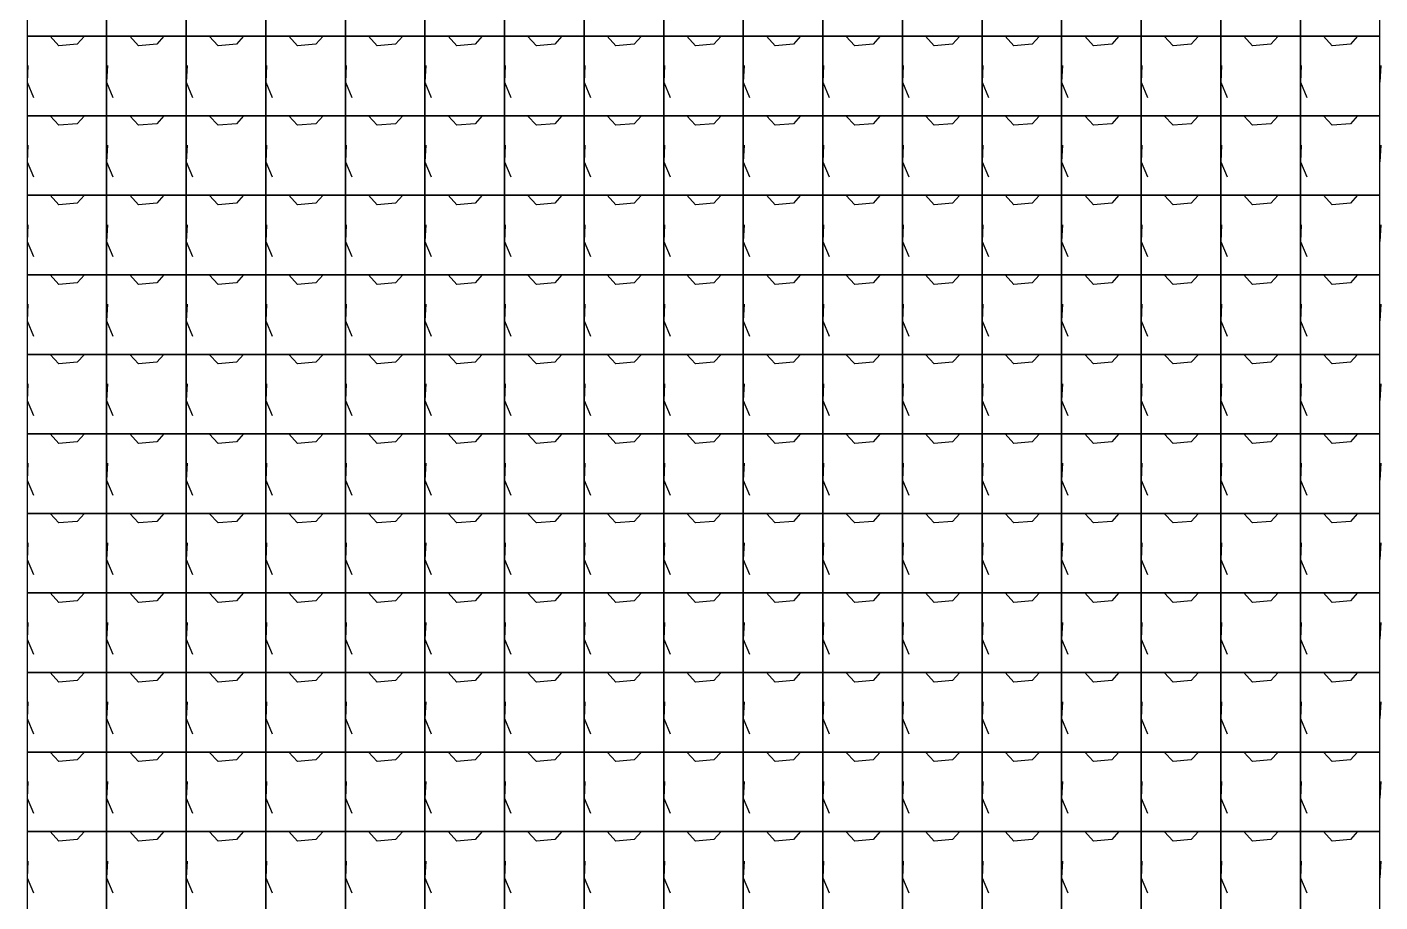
# Model space of a CAD drawing. Header units: inches. Extents: x 0 to 2763, y 0 to 1500.
# Drawn here: x 0 to 431.8, y 790.3 to 1069.7 of the extents above; entities that cross this region are included whole.
import ezdxf

# ---------------------------------------------------------------- set-up
doc = ezdxf.new("R2010")
doc.units = ezdxf.units.IN
doc.header["$MEASUREMENT"] = 0

# ---------------------------------------------------------------- blocks, each defined once
blk = doc.blocks.new('*U1')
at = {"color": 254, "true_color": 0xfeeab9}
blk.add_lwpolyline([(-12.7, -12.7), (12.7, -12.7), (12.7, 12.7), (-12.7, 12.7), (-12.7, -12.7)], dxfattribs=at)
blk = doc.blocks.new('*U2')
at = {"color": 0, "linetype": 'ByBlock', "lineweight": -2, "transparency": 16777216}
for p in [(0, 1066.8), (25.4, 1066.8), (50.8, 1066.8), (76.2, 1066.8), (101.6, 1066.8), (127, 1066.8), (152.4, 1066.8), (177.8, 1066.8), (203.2, 1066.8), (228.6, 1066.8), (254, 1066.8), (279.4, 1066.8), (304.8, 1066.8), (330.2, 1066.8), (355.6, 1066.8), (381, 1066.8), (406.4, 1066.8), (0, 1041.4), (25.4, 1041.4), (50.8, 1041.4), (76.2, 1041.4), (101.6, 1041.4), (127, 1041.4), (152.4, 1041.4), (177.8, 1041.4), (203.2, 1041.4), (228.6, 1041.4), (254, 1041.4), (279.4, 1041.4), (304.8, 1041.4), (330.2, 1041.4), (355.6, 1041.4), (381, 1041.4), (406.4, 1041.4), (0, 1016), (25.4, 1016), (50.8, 1016), (76.2, 1016), (101.6, 1016), (127, 1016), (152.4, 1016), (177.8, 1016), (203.2, 1016), (228.6, 1016), (254, 1016), (279.4, 1016), (304.8, 1016), (330.2, 1016), (355.6, 1016), (381, 1016), (406.4, 1016), (0, 990.6), (25.4, 990.6), (50.8, 990.6), (76.2, 990.6), (101.6, 990.6), (127, 990.6), (152.4, 990.6), (177.8, 990.6), (203.2, 990.6), (228.6, 990.6), (254, 990.6), (279.4, 990.6), (304.8, 990.6), (330.2, 990.6), (355.6, 990.6), (381, 990.6), (406.4, 990.6), (0, 965.2), (25.4, 965.2), (50.8, 965.2), (76.2, 965.2), (101.6, 965.2), (127, 965.2), (152.4, 965.2), (177.8, 965.2), (203.2, 965.2), (228.6, 965.2), (254, 965.2), (279.4, 965.2), (304.8, 965.2), (330.2, 965.2), (355.6, 965.2), (381, 965.2), (406.4, 965.2), (0, 939.8), (25.4, 939.8), (50.8, 939.8), (76.2, 939.8), (101.6, 939.8), (127, 939.8), (152.4, 939.8), (177.8, 939.8), (203.2, 939.8), (228.6, 939.8), (254, 939.8), (279.4, 939.8), (304.8, 939.8), (330.2, 939.8), (355.6, 939.8), (381, 939.8), (406.4, 939.8), (0, 914.4), (25.4, 914.4), (50.8, 914.4), (76.2, 914.4), (101.6, 914.4), (127, 914.4), (152.4, 914.4), (177.8, 914.4), (203.2, 914.4), (228.6, 914.4), (254, 914.4), (279.4, 914.4), (304.8, 914.4), (330.2, 914.4), (355.6, 914.4), (381, 914.4), (406.4, 914.4), (0, 889), (25.4, 889), (50.8, 889), (76.2, 889), (101.6, 889), (127, 889), (152.4, 889), (177.8, 889), (203.2, 889), (228.6, 889), (254, 889), (279.4, 889), (304.8, 889), (330.2, 889), (355.6, 889), (381, 889), (406.4, 889), (0, 863.6), (25.4, 863.6), (50.8, 863.6), (76.2, 863.6), (101.6, 863.6), (127, 863.6), (152.4, 863.6), (177.8, 863.6), (203.2, 863.6), (228.6, 863.6), (254, 863.6), (279.4, 863.6), (304.8, 863.6), (330.2, 863.6), (355.6, 863.6), (381, 863.6), (406.4, 863.6), (0, 838.2), (25.4, 838.2), (50.8, 838.2), (76.2, 838.2), (101.6, 838.2), (127, 838.2), (152.4, 838.2), (177.8, 838.2), (203.2, 838.2), (228.6, 838.2), (254, 838.2), (279.4, 838.2), (304.8, 838.2), (330.2, 838.2), (355.6, 838.2), (381, 838.2), (406.4, 838.2), (0, 812.8), (25.4, 812.8), (50.8, 812.8), (76.2, 812.8), (101.6, 812.8), (127, 812.8), (152.4, 812.8), (177.8, 812.8), (203.2, 812.8), (228.6, 812.8), (254, 812.8), (279.4, 812.8), (304.8, 812.8), (330.2, 812.8), (355.6, 812.8), (381, 812.8), (406.4, 812.8), (0, 787.4), (25.4, 787.4), (50.8, 787.4), (76.2, 787.4), (101.6, 787.4), (127, 787.4), (152.4, 787.4), (177.8, 787.4), (203.2, 787.4), (228.6, 787.4), (254, 787.4), (279.4, 787.4), (304.8, 787.4), (330.2, 787.4), (355.6, 787.4), (381, 787.4), (406.4, 787.4)]:
    blk.add_blockref('*U1', p, dxfattribs=at)

msp = doc.modelspace()

# ---------------------------------------------------------------- linework, layer by layer
at = {"linetype": 'Continuous'}
for p, q in [((10.16, 1063.75), (7.37, 1066.8)), ((18.29, 1066.8), (16, 1064.26)), ((35.56, 1063.75), (32.77, 1066.8)), ((43.69, 1066.8), (41.4, 1064.26)), ((60.96, 1063.75), (58.17, 1066.8)), ((69.09, 1066.8), (66.8, 1064.26)), ((86.36, 1063.75), (83.57, 1066.8)), ((94.49, 1066.8), (92.2, 1064.26)), ((111.76, 1063.75), (108.97, 1066.8)), ((119.89, 1066.8), (117.6, 1064.26)), ((137.16, 1063.75), (134.37, 1066.8)), ((145.29, 1066.8), (143, 1064.26)), ((162.56, 1063.75), (159.77, 1066.8)), ((170.69, 1066.8), (168.4, 1064.26)), ((187.96, 1063.75), (185.17, 1066.8)), ((196.09, 1066.8), (193.8, 1064.26)), ((213.36, 1063.75), (210.57, 1066.8)), ((221.49, 1066.8), (219.2, 1064.26)), ((238.76, 1063.75), (235.97, 1066.8)), ((246.89, 1066.8), (244.6, 1064.26)), ((264.16, 1063.75), (261.37, 1066.8)), ((272.29, 1066.8), (270, 1064.26)), ((289.56, 1063.75), (286.77, 1066.8)), ((297.69, 1066.8), (295.4, 1064.26)), ((314.96, 1063.75), (312.17, 1066.8)), ((323.09, 1066.8), (320.8, 1064.26)), ((340.36, 1063.75), (337.57, 1066.8)), ((348.49, 1066.8), (346.2, 1064.26)), ((365.76, 1063.75), (362.97, 1066.8)), ((373.89, 1066.8), (371.6, 1064.26)), ((391.16, 1063.75), (388.37, 1066.8)), ((399.29, 1066.8), (397, 1064.26)), ((416.56, 1063.75), (413.77, 1066.8)), ((424.69, 1066.8), (422.4, 1064.26)), ((16, 1064.26), (10.16, 1063.75)), ((41.4, 1064.26), (35.56, 1063.75)), ((66.8, 1064.26), (60.96, 1063.75)), ((92.2, 1064.26), (86.36, 1063.75)), ((117.6, 1064.26), (111.76, 1063.75)), ((143, 1064.26), (137.16, 1063.75)), ((168.4, 1064.26), (162.56, 1063.75)), ((193.8, 1064.26), (187.96, 1063.75)), ((219.2, 1064.26), (213.36, 1063.75)), ((244.6, 1064.26), (238.76, 1063.75)), ((270, 1064.26), (264.16, 1063.75)), ((295.4, 1064.26), (289.56, 1063.75)), ((320.8, 1064.26), (314.96, 1063.75)), ((346.2, 1064.26), (340.36, 1063.75)), ((371.6, 1064.26), (365.76, 1063.75)), ((397, 1064.26), (391.16, 1063.75)), ((422.4, 1064.26), (416.56, 1063.75)), ((0.25, 1057.4), (0, 1052.07)), ((25.65, 1057.4), (25.4, 1052.07)), ((51.05, 1057.4), (50.8, 1052.07)), ((76.45, 1057.4), (76.2, 1052.07)), ((101.85, 1057.4), (101.6, 1052.07)), ((127.25, 1057.4), (127, 1052.07)), ((152.65, 1057.4), (152.4, 1052.07)), ((178.05, 1057.4), (177.8, 1052.07)), ((203.45, 1057.4), (203.2, 1052.07)), ((228.85, 1057.4), (228.6, 1052.07)), ((254.25, 1057.4), (254, 1052.07)), ((279.65, 1057.4), (279.4, 1052.07)), ((305.05, 1057.4), (304.8, 1052.07)), ((330.45, 1057.4), (330.2, 1052.07)), ((355.85, 1057.4), (355.6, 1052.07)), ((381.25, 1057.4), (381, 1052.07)), ((406.65, 1057.4), (406.4, 1052.07)), ((432.05, 1057.4), (431.8, 1052.07)), ((0, 1052.07), (2.03, 1047.24)), ((25.4, 1052.07), (27.43, 1047.24)), ((50.8, 1052.07), (52.83, 1047.24)), ((76.2, 1052.07), (78.23, 1047.24)), ((101.6, 1052.07), (103.63, 1047.24)), ((127, 1052.07), (129.03, 1047.24)), ((152.4, 1052.07), (154.43, 1047.24)), ((177.8, 1052.07), (179.83, 1047.24)), ((203.2, 1052.07), (205.23, 1047.24)), ((228.6, 1052.07), (230.63, 1047.24)), ((254, 1052.07), (256.03, 1047.24)), ((279.4, 1052.07), (281.43, 1047.24)), ((304.8, 1052.07), (306.83, 1047.24)), ((330.2, 1052.07), (332.23, 1047.24)), ((355.6, 1052.07), (357.63, 1047.24)), ((381, 1052.07), (383.03, 1047.24)), ((406.4, 1052.07), (408.43, 1047.24)), ((10.16, 1038.35), (7.37, 1041.4)), ((18.29, 1041.4), (16, 1038.86)), ((35.56, 1038.35), (32.77, 1041.4)), ((43.69, 1041.4), (41.4, 1038.86)), ((60.96, 1038.35), (58.17, 1041.4)), ((69.09, 1041.4), (66.8, 1038.86)), ((86.36, 1038.35), (83.57, 1041.4)), ((94.49, 1041.4), (92.2, 1038.86)), ((111.76, 1038.35), (108.97, 1041.4)), ((119.89, 1041.4), (117.6, 1038.86)), ((137.16, 1038.35), (134.37, 1041.4)), ((145.29, 1041.4), (143, 1038.86)), ((162.56, 1038.35), (159.77, 1041.4)), ((170.69, 1041.4), (168.4, 1038.86)), ((187.96, 1038.35), (185.17, 1041.4)), ((196.09, 1041.4), (193.8, 1038.86)), ((213.36, 1038.35), (210.57, 1041.4)), ((221.49, 1041.4), (219.2, 1038.86)), ((238.76, 1038.35), (235.97, 1041.4)), ((246.89, 1041.4), (244.6, 1038.86)), ((264.16, 1038.35), (261.37, 1041.4)), ((272.29, 1041.4), (270, 1038.86)), ((289.56, 1038.35), (286.77, 1041.4)), ((297.69, 1041.4), (295.4, 1038.86)), ((314.96, 1038.35), (312.17, 1041.4)), ((323.09, 1041.4), (320.8, 1038.86)), ((340.36, 1038.35), (337.57, 1041.4)), ((348.49, 1041.4), (346.2, 1038.86)), ((365.76, 1038.35), (362.97, 1041.4)), ((373.89, 1041.4), (371.6, 1038.86)), ((391.16, 1038.35), (388.37, 1041.4)), ((399.29, 1041.4), (397, 1038.86)), ((416.56, 1038.35), (413.77, 1041.4)), ((424.69, 1041.4), (422.4, 1038.86)), ((16, 1038.86), (10.16, 1038.35)), ((41.4, 1038.86), (35.56, 1038.35)), ((66.8, 1038.86), (60.96, 1038.35)), ((92.2, 1038.86), (86.36, 1038.35)), ((117.6, 1038.86), (111.76, 1038.35)), ((143, 1038.86), (137.16, 1038.35)), ((168.4, 1038.86), (162.56, 1038.35)), ((193.8, 1038.86), (187.96, 1038.35)), ((219.2, 1038.86), (213.36, 1038.35)), ((244.6, 1038.86), (238.76, 1038.35)), ((270, 1038.86), (264.16, 1038.35)), ((295.4, 1038.86), (289.56, 1038.35)), ((320.8, 1038.86), (314.96, 1038.35)), ((346.2, 1038.86), (340.36, 1038.35)), ((371.6, 1038.86), (365.76, 1038.35)), ((397, 1038.86), (391.16, 1038.35)), ((422.4, 1038.86), (416.56, 1038.35)), ((0.25, 1032), (0, 1026.67)), ((25.65, 1032), (25.4, 1026.67)), ((51.05, 1032), (50.8, 1026.67)), ((76.45, 1032), (76.2, 1026.67)), ((101.85, 1032), (101.6, 1026.67)), ((127.25, 1032), (127, 1026.67)), ((152.65, 1032), (152.4, 1026.67)), ((178.05, 1032), (177.8, 1026.67)), ((203.45, 1032), (203.2, 1026.67)), ((228.85, 1032), (228.6, 1026.67)), ((254.25, 1032), (254, 1026.67)), ((279.65, 1032), (279.4, 1026.67)), ((305.05, 1032), (304.8, 1026.67)), ((330.45, 1032), (330.2, 1026.67)), ((355.85, 1032), (355.6, 1026.67)), ((381.25, 1032), (381, 1026.67)), ((406.65, 1032), (406.4, 1026.67)), ((432.05, 1032), (431.8, 1026.67)), ((0, 1026.67), (2.03, 1021.84)), ((25.4, 1026.67), (27.43, 1021.84)), ((50.8, 1026.67), (52.83, 1021.84)), ((76.2, 1026.67), (78.23, 1021.84)), ((101.6, 1026.67), (103.63, 1021.84)), ((127, 1026.67), (129.03, 1021.84)), ((152.4, 1026.67), (154.43, 1021.84)), ((177.8, 1026.67), (179.83, 1021.84)), ((203.2, 1026.67), (205.23, 1021.84)), ((228.6, 1026.67), (230.63, 1021.84)), ((254, 1026.67), (256.03, 1021.84)), ((279.4, 1026.67), (281.43, 1021.84)), ((304.8, 1026.67), (306.83, 1021.84)), ((330.2, 1026.67), (332.23, 1021.84)), ((355.6, 1026.67), (357.63, 1021.84)), ((381, 1026.67), (383.03, 1021.84)), ((406.4, 1026.67), (408.43, 1021.84)), ((10.16, 1012.95), (7.37, 1016)), ((18.29, 1016), (16, 1013.46)), ((35.56, 1012.95), (32.77, 1016)), ((43.69, 1016), (41.4, 1013.46)), ((60.96, 1012.95), (58.17, 1016)), ((69.09, 1016), (66.8, 1013.46)), ((86.36, 1012.95), (83.57, 1016)), ((94.49, 1016), (92.2, 1013.46)), ((111.76, 1012.95), (108.97, 1016)), ((119.89, 1016), (117.6, 1013.46)), ((137.16, 1012.95), (134.37, 1016)), ((145.29, 1016), (143, 1013.46)), ((162.56, 1012.95), (159.77, 1016)), ((170.69, 1016), (168.4, 1013.46)), ((187.96, 1012.95), (185.17, 1016)), ((196.09, 1016), (193.8, 1013.46)), ((213.36, 1012.95), (210.57, 1016)), ((221.49, 1016), (219.2, 1013.46)), ((238.76, 1012.95), (235.97, 1016)), ((246.89, 1016), (244.6, 1013.46)), ((264.16, 1012.95), (261.37, 1016)), ((272.29, 1016), (270, 1013.46)), ((289.56, 1012.95), (286.77, 1016)), ((297.69, 1016), (295.4, 1013.46)), ((314.96, 1012.95), (312.17, 1016)), ((323.09, 1016), (320.8, 1013.46)), ((340.36, 1012.95), (337.57, 1016)), ((348.49, 1016), (346.2, 1013.46)), ((365.76, 1012.95), (362.97, 1016)), ((373.89, 1016), (371.6, 1013.46)), ((391.16, 1012.95), (388.37, 1016)), ((399.29, 1016), (397, 1013.46)), ((416.56, 1012.95), (413.77, 1016)), ((424.69, 1016), (422.4, 1013.46)), ((16, 1013.46), (10.16, 1012.95)), ((41.4, 1013.46), (35.56, 1012.95)), ((66.8, 1013.46), (60.96, 1012.95)), ((92.2, 1013.46), (86.36, 1012.95)), ((117.6, 1013.46), (111.76, 1012.95)), ((143, 1013.46), (137.16, 1012.95)), ((168.4, 1013.46), (162.56, 1012.95)), ((193.8, 1013.46), (187.96, 1012.95)), ((219.2, 1013.46), (213.36, 1012.95)), ((244.6, 1013.46), (238.76, 1012.95)), ((270, 1013.46), (264.16, 1012.95)), ((295.4, 1013.46), (289.56, 1012.95)), ((320.8, 1013.46), (314.96, 1012.95)), ((346.2, 1013.46), (340.36, 1012.95)), ((371.6, 1013.46), (365.76, 1012.95)), ((397, 1013.46), (391.16, 1012.95)), ((422.4, 1013.46), (416.56, 1012.95)), ((0.25, 1006.6), (0, 1001.27)), ((25.65, 1006.6), (25.4, 1001.27)), ((51.05, 1006.6), (50.8, 1001.27)), ((76.45, 1006.6), (76.2, 1001.27)), ((101.85, 1006.6), (101.6, 1001.27)), ((127.25, 1006.6), (127, 1001.27)), ((152.65, 1006.6), (152.4, 1001.27)), ((178.05, 1006.6), (177.8, 1001.27)), ((203.45, 1006.6), (203.2, 1001.27)), ((228.85, 1006.6), (228.6, 1001.27)), ((254.25, 1006.6), (254, 1001.27)), ((279.65, 1006.6), (279.4, 1001.27)), ((305.05, 1006.6), (304.8, 1001.27)), ((330.45, 1006.6), (330.2, 1001.27)), ((355.85, 1006.6), (355.6, 1001.27)), ((381.25, 1006.6), (381, 1001.27)), ((406.65, 1006.6), (406.4, 1001.27)), ((432.05, 1006.6), (431.8, 1001.27)), ((0, 1001.27), (2.03, 996.44)), ((25.4, 1001.27), (27.43, 996.44)), ((50.8, 1001.27), (52.83, 996.44)), ((76.2, 1001.27), (78.23, 996.44)), ((101.6, 1001.27), (103.63, 996.44)), ((127, 1001.27), (129.03, 996.44)), ((152.4, 1001.27), (154.43, 996.44)), ((177.8, 1001.27), (179.83, 996.44)), ((203.2, 1001.27), (205.23, 996.44)), ((228.6, 1001.27), (230.63, 996.44)), ((254, 1001.27), (256.03, 996.44)), ((279.4, 1001.27), (281.43, 996.44)), ((304.8, 1001.27), (306.83, 996.44)), ((330.2, 1001.27), (332.23, 996.44)), ((355.6, 1001.27), (357.63, 996.44)), ((381, 1001.27), (383.03, 996.44)), ((406.4, 1001.27), (408.43, 996.44)), ((10.16, 987.55), (7.37, 990.6)), ((18.29, 990.6), (16, 988.06)), ((35.56, 987.55), (32.77, 990.6)), ((43.69, 990.6), (41.4, 988.06)), ((60.96, 987.55), (58.17, 990.6)), ((69.09, 990.6), (66.8, 988.06)), ((86.36, 987.55), (83.57, 990.6)), ((94.49, 990.6), (92.2, 988.06)), ((111.76, 987.55), (108.97, 990.6)), ((119.89, 990.6), (117.6, 988.06)), ((137.16, 987.55), (134.37, 990.6)), ((145.29, 990.6), (143, 988.06)), ((162.56, 987.55), (159.77, 990.6)), ((170.69, 990.6), (168.4, 988.06)), ((187.96, 987.55), (185.17, 990.6)), ((196.09, 990.6), (193.8, 988.06)), ((213.36, 987.55), (210.57, 990.6)), ((221.49, 990.6), (219.2, 988.06)), ((238.76, 987.55), (235.97, 990.6)), ((246.89, 990.6), (244.6, 988.06)), ((264.16, 987.55), (261.37, 990.6)), ((272.29, 990.6), (270, 988.06)), ((289.56, 987.55), (286.77, 990.6)), ((297.69, 990.6), (295.4, 988.06)), ((314.96, 987.55), (312.17, 990.6)), ((323.09, 990.6), (320.8, 988.06)), ((340.36, 987.55), (337.57, 990.6)), ((348.49, 990.6), (346.2, 988.06)), ((365.76, 987.55), (362.97, 990.6)), ((373.89, 990.6), (371.6, 988.06)), ((391.16, 987.55), (388.37, 990.6)), ((399.29, 990.6), (397, 988.06)), ((416.56, 987.55), (413.77, 990.6)), ((424.69, 990.6), (422.4, 988.06)), ((16, 988.06), (10.16, 987.55)), ((41.4, 988.06), (35.56, 987.55)), ((66.8, 988.06), (60.96, 987.55)), ((92.2, 988.06), (86.36, 987.55)), ((117.6, 988.06), (111.76, 987.55)), ((143, 988.06), (137.16, 987.55)), ((168.4, 988.06), (162.56, 987.55)), ((193.8, 988.06), (187.96, 987.55)), ((219.2, 988.06), (213.36, 987.55)), ((244.6, 988.06), (238.76, 987.55)), ((270, 988.06), (264.16, 987.55)), ((295.4, 988.06), (289.56, 987.55)), ((320.8, 988.06), (314.96, 987.55)), ((346.2, 988.06), (340.36, 987.55)), ((371.6, 988.06), (365.76, 987.55)), ((397, 988.06), (391.16, 987.55)), ((422.4, 988.06), (416.56, 987.55)), ((0.25, 981.2), (0, 975.87)), ((25.65, 981.2), (25.4, 975.87)), ((51.05, 981.2), (50.8, 975.87)), ((76.45, 981.2), (76.2, 975.87)), ((101.85, 981.2), (101.6, 975.87)), ((127.25, 981.2), (127, 975.87)), ((152.65, 981.2), (152.4, 975.87)), ((178.05, 981.2), (177.8, 975.87)), ((203.45, 981.2), (203.2, 975.87)), ((228.85, 981.2), (228.6, 975.87)), ((254.25, 981.2), (254, 975.87)), ((279.65, 981.2), (279.4, 975.87)), ((305.05, 981.2), (304.8, 975.87)), ((330.45, 981.2), (330.2, 975.87)), ((355.85, 981.2), (355.6, 975.87)), ((381.25, 981.2), (381, 975.87)), ((406.65, 981.2), (406.4, 975.87)), ((432.05, 981.2), (431.8, 975.87)), ((0, 975.87), (2.03, 971.04)), ((25.4, 975.87), (27.43, 971.04)), ((50.8, 975.87), (52.83, 971.04)), ((76.2, 975.87), (78.23, 971.04)), ((101.6, 975.87), (103.63, 971.04)), ((127, 975.87), (129.03, 971.04)), ((152.4, 975.87), (154.43, 971.04)), ((177.8, 975.87), (179.83, 971.04)), ((203.2, 975.87), (205.23, 971.04)), ((228.6, 975.87), (230.63, 971.04)), ((254, 975.87), (256.03, 971.04)), ((279.4, 975.87), (281.43, 971.04)), ((304.8, 975.87), (306.83, 971.04)), ((330.2, 975.87), (332.23, 971.04)), ((355.6, 975.87), (357.63, 971.04)), ((381, 975.87), (383.03, 971.04)), ((406.4, 975.87), (408.43, 971.04)), ((10.16, 962.15), (7.37, 965.2)), ((18.29, 965.2), (16, 962.66)), ((35.56, 962.15), (32.77, 965.2)), ((43.69, 965.2), (41.4, 962.66)), ((60.96, 962.15), (58.17, 965.2)), ((69.09, 965.2), (66.8, 962.66)), ((86.36, 962.15), (83.57, 965.2)), ((94.49, 965.2), (92.2, 962.66)), ((111.76, 962.15), (108.97, 965.2)), ((119.89, 965.2), (117.6, 962.66)), ((137.16, 962.15), (134.37, 965.2)), ((145.29, 965.2), (143, 962.66)), ((162.56, 962.15), (159.77, 965.2)), ((170.69, 965.2), (168.4, 962.66)), ((187.96, 962.15), (185.17, 965.2)), ((196.09, 965.2), (193.8, 962.66)), ((213.36, 962.15), (210.57, 965.2)), ((221.49, 965.2), (219.2, 962.66)), ((238.76, 962.15), (235.97, 965.2)), ((246.89, 965.2), (244.6, 962.66)), ((264.16, 962.15), (261.37, 965.2)), ((272.29, 965.2), (270, 962.66)), ((289.56, 962.15), (286.77, 965.2)), ((297.69, 965.2), (295.4, 962.66)), ((314.96, 962.15), (312.17, 965.2)), ((323.09, 965.2), (320.8, 962.66)), ((340.36, 962.15), (337.57, 965.2)), ((348.49, 965.2), (346.2, 962.66)), ((365.76, 962.15), (362.97, 965.2)), ((373.89, 965.2), (371.6, 962.66)), ((391.16, 962.15), (388.37, 965.2)), ((399.29, 965.2), (397, 962.66)), ((416.56, 962.15), (413.77, 965.2)), ((424.69, 965.2), (422.4, 962.66)), ((16, 962.66), (10.16, 962.15)), ((41.4, 962.66), (35.56, 962.15)), ((66.8, 962.66), (60.96, 962.15)), ((92.2, 962.66), (86.36, 962.15)), ((117.6, 962.66), (111.76, 962.15)), ((143, 962.66), (137.16, 962.15)), ((168.4, 962.66), (162.56, 962.15)), ((193.8, 962.66), (187.96, 962.15)), ((219.2, 962.66), (213.36, 962.15)), ((244.6, 962.66), (238.76, 962.15)), ((270, 962.66), (264.16, 962.15)), ((295.4, 962.66), (289.56, 962.15)), ((320.8, 962.66), (314.96, 962.15)), ((346.2, 962.66), (340.36, 962.15)), ((371.6, 962.66), (365.76, 962.15)), ((397, 962.66), (391.16, 962.15)), ((422.4, 962.66), (416.56, 962.15)), ((0.25, 955.8), (0, 950.47)), ((25.65, 955.8), (25.4, 950.47)), ((51.05, 955.8), (50.8, 950.47)), ((76.45, 955.8), (76.2, 950.47)), ((101.85, 955.8), (101.6, 950.47)), ((127.25, 955.8), (127, 950.47)), ((152.65, 955.8), (152.4, 950.47)), ((178.05, 955.8), (177.8, 950.47)), ((203.45, 955.8), (203.2, 950.47)), ((228.85, 955.8), (228.6, 950.47)), ((254.25, 955.8), (254, 950.47)), ((279.65, 955.8), (279.4, 950.47)), ((305.05, 955.8), (304.8, 950.47)), ((330.45, 955.8), (330.2, 950.47)), ((355.85, 955.8), (355.6, 950.47)), ((381.25, 955.8), (381, 950.47)), ((406.65, 955.8), (406.4, 950.47)), ((432.05, 955.8), (431.8, 950.47)), ((0, 950.47), (2.03, 945.64)), ((25.4, 950.47), (27.43, 945.64)), ((50.8, 950.47), (52.83, 945.64)), ((76.2, 950.47), (78.23, 945.64)), ((101.6, 950.47), (103.63, 945.64)), ((127, 950.47), (129.03, 945.64)), ((152.4, 950.47), (154.43, 945.64)), ((177.8, 950.47), (179.83, 945.64)), ((203.2, 950.47), (205.23, 945.64)), ((228.6, 950.47), (230.63, 945.64)), ((254, 950.47), (256.03, 945.64)), ((279.4, 950.47), (281.43, 945.64)), ((304.8, 950.47), (306.83, 945.64)), ((330.2, 950.47), (332.23, 945.64)), ((355.6, 950.47), (357.63, 945.64)), ((381, 950.47), (383.03, 945.64)), ((406.4, 950.47), (408.43, 945.64)), ((10.16, 936.75), (7.37, 939.8)), ((16, 937.26), (10.16, 936.75)), ((18.29, 939.8), (16, 937.26)), ((35.56, 936.75), (32.77, 939.8)), ((41.4, 937.26), (35.56, 936.75)), ((43.69, 939.8), (41.4, 937.26)), ((60.96, 936.75), (58.17, 939.8)), ((66.8, 937.26), (60.96, 936.75)), ((69.09, 939.8), (66.8, 937.26)), ((86.36, 936.75), (83.57, 939.8)), ((92.2, 937.26), (86.36, 936.75)), ((94.49, 939.8), (92.2, 937.26)), ((111.76, 936.75), (108.97, 939.8)), ((117.6, 937.26), (111.76, 936.75)), ((119.89, 939.8), (117.6, 937.26)), ((137.16, 936.75), (134.37, 939.8)), ((143, 937.26), (137.16, 936.75)), ((145.29, 939.8), (143, 937.26)), ((162.56, 936.75), (159.77, 939.8)), ((168.4, 937.26), (162.56, 936.75)), ((170.69, 939.8), (168.4, 937.26)), ((187.96, 936.75), (185.17, 939.8)), ((193.8, 937.26), (187.96, 936.75)), ((196.09, 939.8), (193.8, 937.26)), ((213.36, 936.75), (210.57, 939.8)), ((219.2, 937.26), (213.36, 936.75)), ((221.49, 939.8), (219.2, 937.26)), ((238.76, 936.75), (235.97, 939.8)), ((244.6, 937.26), (238.76, 936.75)), ((246.89, 939.8), (244.6, 937.26)), ((264.16, 936.75), (261.37, 939.8)), ((270, 937.26), (264.16, 936.75)), ((272.29, 939.8), (270, 937.26)), ((289.56, 936.75), (286.77, 939.8)), ((295.4, 937.26), (289.56, 936.75)), ((297.69, 939.8), (295.4, 937.26)), ((314.96, 936.75), (312.17, 939.8)), ((320.8, 937.26), (314.96, 936.75)), ((323.09, 939.8), (320.8, 937.26)), ((340.36, 936.75), (337.57, 939.8)), ((346.2, 937.26), (340.36, 936.75)), ((348.49, 939.8), (346.2, 937.26)), ((365.76, 936.75), (362.97, 939.8)), ((371.6, 937.26), (365.76, 936.75)), ((373.89, 939.8), (371.6, 937.26)), ((391.16, 936.75), (388.37, 939.8)), ((397, 937.26), (391.16, 936.75)), ((399.29, 939.8), (397, 937.26)), ((416.56, 936.75), (413.77, 939.8)), ((422.4, 937.26), (416.56, 936.75)), ((424.69, 939.8), (422.4, 937.26)), ((0.25, 930.4), (0, 925.07)), ((25.65, 930.4), (25.4, 925.07)), ((51.05, 930.4), (50.8, 925.07)), ((76.45, 930.4), (76.2, 925.07)), ((101.85, 930.4), (101.6, 925.07)), ((127.25, 930.4), (127, 925.07)), ((152.65, 930.4), (152.4, 925.07)), ((178.05, 930.4), (177.8, 925.07)), ((203.45, 930.4), (203.2, 925.07)), ((228.85, 930.4), (228.6, 925.07)), ((254.25, 930.4), (254, 925.07)), ((279.65, 930.4), (279.4, 925.07)), ((305.05, 930.4), (304.8, 925.07)), ((330.45, 930.4), (330.2, 925.07)), ((355.85, 930.4), (355.6, 925.07)), ((381.25, 930.4), (381, 925.07)), ((406.65, 930.4), (406.4, 925.07)), ((432.05, 930.4), (431.8, 925.07)), ((0, 925.07), (2.03, 920.24)), ((25.4, 925.07), (27.43, 920.24)), ((50.8, 925.07), (52.83, 920.24)), ((76.2, 925.07), (78.23, 920.24)), ((101.6, 925.07), (103.63, 920.24)), ((127, 925.07), (129.03, 920.24)), ((152.4, 925.07), (154.43, 920.24)), ((177.8, 925.07), (179.83, 920.24)), ((203.2, 925.07), (205.23, 920.24)), ((228.6, 925.07), (230.63, 920.24)), ((254, 925.07), (256.03, 920.24)), ((279.4, 925.07), (281.43, 920.24)), ((304.8, 925.07), (306.83, 920.24)), ((330.2, 925.07), (332.23, 920.24)), ((355.6, 925.07), (357.63, 920.24)), ((381, 925.07), (383.03, 920.24)), ((406.4, 925.07), (408.43, 920.24)), ((10.16, 911.35), (7.37, 914.4)), ((16, 911.86), (10.16, 911.35)), ((18.29, 914.4), (16, 911.86)), ((35.56, 911.35), (32.77, 914.4)), ((41.4, 911.86), (35.56, 911.35)), ((43.69, 914.4), (41.4, 911.86)), ((60.96, 911.35), (58.17, 914.4)), ((66.8, 911.86), (60.96, 911.35)), ((69.09, 914.4), (66.8, 911.86)), ((86.36, 911.35), (83.57, 914.4)), ((92.2, 911.86), (86.36, 911.35)), ((94.49, 914.4), (92.2, 911.86)), ((111.76, 911.35), (108.97, 914.4)), ((117.6, 911.86), (111.76, 911.35)), ((119.89, 914.4), (117.6, 911.86)), ((137.16, 911.35), (134.37, 914.4)), ((143, 911.86), (137.16, 911.35)), ((145.29, 914.4), (143, 911.86)), ((162.56, 911.35), (159.77, 914.4)), ((168.4, 911.86), (162.56, 911.35)), ((170.69, 914.4), (168.4, 911.86)), ((187.96, 911.35), (185.17, 914.4)), ((193.8, 911.86), (187.96, 911.35)), ((196.09, 914.4), (193.8, 911.86)), ((213.36, 911.35), (210.57, 914.4)), ((219.2, 911.86), (213.36, 911.35)), ((221.49, 914.4), (219.2, 911.86)), ((238.76, 911.35), (235.97, 914.4)), ((244.6, 911.86), (238.76, 911.35)), ((246.89, 914.4), (244.6, 911.86)), ((264.16, 911.35), (261.37, 914.4)), ((270, 911.86), (264.16, 911.35)), ((272.29, 914.4), (270, 911.86)), ((289.56, 911.35), (286.77, 914.4)), ((295.4, 911.86), (289.56, 911.35)), ((297.69, 914.4), (295.4, 911.86)), ((314.96, 911.35), (312.17, 914.4)), ((320.8, 911.86), (314.96, 911.35)), ((323.09, 914.4), (320.8, 911.86)), ((340.36, 911.35), (337.57, 914.4)), ((346.2, 911.86), (340.36, 911.35)), ((348.49, 914.4), (346.2, 911.86)), ((365.76, 911.35), (362.97, 914.4)), ((371.6, 911.86), (365.76, 911.35)), ((373.89, 914.4), (371.6, 911.86)), ((391.16, 911.35), (388.37, 914.4)), ((397, 911.86), (391.16, 911.35)), ((399.29, 914.4), (397, 911.86)), ((416.56, 911.35), (413.77, 914.4)), ((422.4, 911.86), (416.56, 911.35)), ((424.69, 914.4), (422.4, 911.86)), ((0.25, 905), (0, 899.67)), ((25.65, 905), (25.4, 899.67)), ((51.05, 905), (50.8, 899.67)), ((76.45, 905), (76.2, 899.67)), ((101.85, 905), (101.6, 899.67)), ((127.25, 905), (127, 899.67)), ((152.65, 905), (152.4, 899.67)), ((178.05, 905), (177.8, 899.67)), ((203.45, 905), (203.2, 899.67)), ((228.85, 905), (228.6, 899.67)), ((254.25, 905), (254, 899.67)), ((279.65, 905), (279.4, 899.67)), ((305.05, 905), (304.8, 899.67)), ((330.45, 905), (330.2, 899.67)), ((355.85, 905), (355.6, 899.67)), ((381.25, 905), (381, 899.67)), ((406.65, 905), (406.4, 899.67)), ((432.05, 905), (431.8, 899.67)), ((0, 899.67), (2.03, 894.84)), ((25.4, 899.67), (27.43, 894.84)), ((50.8, 899.67), (52.83, 894.84)), ((76.2, 899.67), (78.23, 894.84)), ((101.6, 899.67), (103.63, 894.84)), ((127, 899.67), (129.03, 894.84)), ((152.4, 899.67), (154.43, 894.84)), ((177.8, 899.67), (179.83, 894.84)), ((203.2, 899.67), (205.23, 894.84)), ((228.6, 899.67), (230.63, 894.84)), ((254, 899.67), (256.03, 894.84)), ((279.4, 899.67), (281.43, 894.84)), ((304.8, 899.67), (306.83, 894.84)), ((330.2, 899.67), (332.23, 894.84)), ((355.6, 899.67), (357.63, 894.84)), ((381, 899.67), (383.03, 894.84)), ((406.4, 899.67), (408.43, 894.84)), ((10.16, 885.95), (7.37, 889)), ((16, 886.46), (10.16, 885.95)), ((18.29, 889), (16, 886.46)), ((35.56, 885.95), (32.77, 889)), ((41.4, 886.46), (35.56, 885.95)), ((43.69, 889), (41.4, 886.46)), ((60.96, 885.95), (58.17, 889)), ((66.8, 886.46), (60.96, 885.95)), ((69.09, 889), (66.8, 886.46)), ((86.36, 885.95), (83.57, 889)), ((92.2, 886.46), (86.36, 885.95)), ((94.49, 889), (92.2, 886.46)), ((111.76, 885.95), (108.97, 889)), ((117.6, 886.46), (111.76, 885.95)), ((119.89, 889), (117.6, 886.46)), ((137.16, 885.95), (134.37, 889)), ((143, 886.46), (137.16, 885.95)), ((145.29, 889), (143, 886.46)), ((162.56, 885.95), (159.77, 889)), ((168.4, 886.46), (162.56, 885.95)), ((170.69, 889), (168.4, 886.46)), ((187.96, 885.95), (185.17, 889)), ((193.8, 886.46), (187.96, 885.95)), ((196.09, 889), (193.8, 886.46)), ((213.36, 885.95), (210.57, 889)), ((219.2, 886.46), (213.36, 885.95)), ((221.49, 889), (219.2, 886.46)), ((238.76, 885.95), (235.97, 889)), ((244.6, 886.46), (238.76, 885.95)), ((246.89, 889), (244.6, 886.46)), ((264.16, 885.95), (261.37, 889)), ((270, 886.46), (264.16, 885.95)), ((272.29, 889), (270, 886.46)), ((289.56, 885.95), (286.77, 889)), ((295.4, 886.46), (289.56, 885.95)), ((297.69, 889), (295.4, 886.46)), ((314.96, 885.95), (312.17, 889)), ((320.8, 886.46), (314.96, 885.95)), ((323.09, 889), (320.8, 886.46)), ((340.36, 885.95), (337.57, 889)), ((346.2, 886.46), (340.36, 885.95)), ((348.49, 889), (346.2, 886.46)), ((365.76, 885.95), (362.97, 889)), ((371.6, 886.46), (365.76, 885.95)), ((373.89, 889), (371.6, 886.46)), ((391.16, 885.95), (388.37, 889)), ((397, 886.46), (391.16, 885.95)), ((399.29, 889), (397, 886.46)), ((416.56, 885.95), (413.77, 889)), ((422.4, 886.46), (416.56, 885.95)), ((424.69, 889), (422.4, 886.46)), ((0.25, 879.6), (0, 874.27)), ((25.65, 879.6), (25.4, 874.27)), ((51.05, 879.6), (50.8, 874.27)), ((76.45, 879.6), (76.2, 874.27)), ((101.85, 879.6), (101.6, 874.27)), ((127.25, 879.6), (127, 874.27)), ((152.65, 879.6), (152.4, 874.27)), ((178.05, 879.6), (177.8, 874.27)), ((203.45, 879.6), (203.2, 874.27)), ((228.85, 879.6), (228.6, 874.27)), ((254.25, 879.6), (254, 874.27)), ((279.65, 879.6), (279.4, 874.27)), ((305.05, 879.6), (304.8, 874.27)), ((330.45, 879.6), (330.2, 874.27)), ((355.85, 879.6), (355.6, 874.27)), ((381.25, 879.6), (381, 874.27)), ((406.65, 879.6), (406.4, 874.27)), ((432.05, 879.6), (431.8, 874.27)), ((0, 874.27), (2.03, 869.44)), ((25.4, 874.27), (27.43, 869.44)), ((50.8, 874.27), (52.83, 869.44)), ((76.2, 874.27), (78.23, 869.44)), ((101.6, 874.27), (103.63, 869.44)), ((127, 874.27), (129.03, 869.44)), ((152.4, 874.27), (154.43, 869.44)), ((177.8, 874.27), (179.83, 869.44)), ((203.2, 874.27), (205.23, 869.44)), ((228.6, 874.27), (230.63, 869.44)), ((254, 874.27), (256.03, 869.44)), ((279.4, 874.27), (281.43, 869.44)), ((304.8, 874.27), (306.83, 869.44)), ((330.2, 874.27), (332.23, 869.44)), ((355.6, 874.27), (357.63, 869.44)), ((381, 874.27), (383.03, 869.44)), ((406.4, 874.27), (408.43, 869.44)), ((18.29, 863.6), (16, 861.06)), ((43.69, 863.6), (41.4, 861.06)), ((69.09, 863.6), (66.8, 861.06)), ((94.49, 863.6), (92.2, 861.06)), ((119.89, 863.6), (117.6, 861.06)), ((145.29, 863.6), (143, 861.06)), ((170.69, 863.6), (168.4, 861.06)), ((196.09, 863.6), (193.8, 861.06)), ((221.49, 863.6), (219.2, 861.06)), ((246.89, 863.6), (244.6, 861.06)), ((272.29, 863.6), (270, 861.06)), ((297.69, 863.6), (295.4, 861.06)), ((323.09, 863.6), (320.8, 861.06)), ((348.49, 863.6), (346.2, 861.06)), ((373.89, 863.6), (371.6, 861.06)), ((399.29, 863.6), (397, 861.06)), ((424.69, 863.6), (422.4, 861.06)), ((10.16, 860.55), (7.37, 863.6)), ((16, 861.06), (10.16, 860.55)), ((35.56, 860.55), (32.77, 863.6)), ((41.4, 861.06), (35.56, 860.55)), ((60.96, 860.55), (58.17, 863.6)), ((66.8, 861.06), (60.96, 860.55)), ((86.36, 860.55), (83.57, 863.6)), ((92.2, 861.06), (86.36, 860.55)), ((111.76, 860.55), (108.97, 863.6)), ((117.6, 861.06), (111.76, 860.55)), ((137.16, 860.55), (134.37, 863.6)), ((143, 861.06), (137.16, 860.55)), ((162.56, 860.55), (159.77, 863.6)), ((168.4, 861.06), (162.56, 860.55)), ((187.96, 860.55), (185.17, 863.6)), ((193.8, 861.06), (187.96, 860.55)), ((213.36, 860.55), (210.57, 863.6)), ((219.2, 861.06), (213.36, 860.55)), ((238.76, 860.55), (235.97, 863.6)), ((244.6, 861.06), (238.76, 860.55)), ((264.16, 860.55), (261.37, 863.6)), ((270, 861.06), (264.16, 860.55)), ((289.56, 860.55), (286.77, 863.6)), ((295.4, 861.06), (289.56, 860.55)), ((314.96, 860.55), (312.17, 863.6)), ((320.8, 861.06), (314.96, 860.55)), ((340.36, 860.55), (337.57, 863.6)), ((346.2, 861.06), (340.36, 860.55)), ((365.76, 860.55), (362.97, 863.6)), ((371.6, 861.06), (365.76, 860.55)), ((391.16, 860.55), (388.37, 863.6)), ((397, 861.06), (391.16, 860.55)), ((416.56, 860.55), (413.77, 863.6)), ((422.4, 861.06), (416.56, 860.55)), ((0.25, 854.2), (0, 848.87)), ((25.65, 854.2), (25.4, 848.87)), ((51.05, 854.2), (50.8, 848.87)), ((76.45, 854.2), (76.2, 848.87)), ((101.85, 854.2), (101.6, 848.87)), ((127.25, 854.2), (127, 848.87)), ((152.65, 854.2), (152.4, 848.87)), ((178.05, 854.2), (177.8, 848.87)), ((203.45, 854.2), (203.2, 848.87)), ((228.85, 854.2), (228.6, 848.87)), ((254.25, 854.2), (254, 848.87)), ((279.65, 854.2), (279.4, 848.87)), ((305.05, 854.2), (304.8, 848.87)), ((330.45, 854.2), (330.2, 848.87)), ((355.85, 854.2), (355.6, 848.87)), ((381.25, 854.2), (381, 848.87)), ((406.65, 854.2), (406.4, 848.87)), ((432.05, 854.2), (431.8, 848.87)), ((0, 848.87), (2.03, 844.04)), ((25.4, 848.87), (27.43, 844.04)), ((50.8, 848.87), (52.83, 844.04)), ((76.2, 848.87), (78.23, 844.04)), ((101.6, 848.87), (103.63, 844.04)), ((127, 848.87), (129.03, 844.04)), ((152.4, 848.87), (154.43, 844.04)), ((177.8, 848.87), (179.83, 844.04)), ((203.2, 848.87), (205.23, 844.04)), ((228.6, 848.87), (230.63, 844.04)), ((254, 848.87), (256.03, 844.04)), ((279.4, 848.87), (281.43, 844.04)), ((304.8, 848.87), (306.83, 844.04)), ((330.2, 848.87), (332.23, 844.04)), ((355.6, 848.87), (357.63, 844.04)), ((381, 848.87), (383.03, 844.04)), ((406.4, 848.87), (408.43, 844.04)), ((10.16, 835.15), (7.37, 838.2)), ((18.29, 838.2), (16, 835.66)), ((35.56, 835.15), (32.77, 838.2)), ((43.69, 838.2), (41.4, 835.66)), ((60.96, 835.15), (58.17, 838.2)), ((69.09, 838.2), (66.8, 835.66)), ((86.36, 835.15), (83.57, 838.2)), ((94.49, 838.2), (92.2, 835.66)), ((111.76, 835.15), (108.97, 838.2)), ((119.89, 838.2), (117.6, 835.66)), ((137.16, 835.15), (134.37, 838.2)), ((145.29, 838.2), (143, 835.66)), ((162.56, 835.15), (159.77, 838.2)), ((170.69, 838.2), (168.4, 835.66)), ((187.96, 835.15), (185.17, 838.2)), ((196.09, 838.2), (193.8, 835.66)), ((213.36, 835.15), (210.57, 838.2)), ((221.49, 838.2), (219.2, 835.66)), ((238.76, 835.15), (235.97, 838.2)), ((246.89, 838.2), (244.6, 835.66)), ((264.16, 835.15), (261.37, 838.2)), ((272.29, 838.2), (270, 835.66)), ((289.56, 835.15), (286.77, 838.2)), ((297.69, 838.2), (295.4, 835.66)), ((314.96, 835.15), (312.17, 838.2)), ((323.09, 838.2), (320.8, 835.66)), ((340.36, 835.15), (337.57, 838.2)), ((348.49, 838.2), (346.2, 835.66)), ((365.76, 835.15), (362.97, 838.2)), ((373.89, 838.2), (371.6, 835.66)), ((391.16, 835.15), (388.37, 838.2)), ((399.29, 838.2), (397, 835.66)), ((416.56, 835.15), (413.77, 838.2)), ((424.69, 838.2), (422.4, 835.66)), ((16, 835.66), (10.16, 835.15)), ((41.4, 835.66), (35.56, 835.15)), ((66.8, 835.66), (60.96, 835.15)), ((92.2, 835.66), (86.36, 835.15)), ((117.6, 835.66), (111.76, 835.15)), ((143, 835.66), (137.16, 835.15)), ((168.4, 835.66), (162.56, 835.15)), ((193.8, 835.66), (187.96, 835.15)), ((219.2, 835.66), (213.36, 835.15)), ((244.6, 835.66), (238.76, 835.15)), ((270, 835.66), (264.16, 835.15)), ((295.4, 835.66), (289.56, 835.15)), ((320.8, 835.66), (314.96, 835.15)), ((346.2, 835.66), (340.36, 835.15)), ((371.6, 835.66), (365.76, 835.15)), ((397, 835.66), (391.16, 835.15)), ((422.4, 835.66), (416.56, 835.15)), ((0.25, 828.8), (0, 823.47)), ((25.65, 828.8), (25.4, 823.47)), ((51.05, 828.8), (50.8, 823.47)), ((76.45, 828.8), (76.2, 823.47)), ((101.85, 828.8), (101.6, 823.47)), ((127.25, 828.8), (127, 823.47)), ((152.65, 828.8), (152.4, 823.47)), ((178.05, 828.8), (177.8, 823.47)), ((203.45, 828.8), (203.2, 823.47)), ((228.85, 828.8), (228.6, 823.47)), ((254.25, 828.8), (254, 823.47)), ((279.65, 828.8), (279.4, 823.47)), ((305.05, 828.8), (304.8, 823.47)), ((330.45, 828.8), (330.2, 823.47)), ((355.85, 828.8), (355.6, 823.47)), ((381.25, 828.8), (381, 823.47)), ((406.65, 828.8), (406.4, 823.47)), ((432.05, 828.8), (431.8, 823.47)), ((0, 823.47), (2.03, 818.64)), ((25.4, 823.47), (27.43, 818.64)), ((50.8, 823.47), (52.83, 818.64)), ((76.2, 823.47), (78.23, 818.64)), ((101.6, 823.47), (103.63, 818.64)), ((127, 823.47), (129.03, 818.64)), ((152.4, 823.47), (154.43, 818.64)), ((177.8, 823.47), (179.83, 818.64)), ((203.2, 823.47), (205.23, 818.64)), ((228.6, 823.47), (230.63, 818.64)), ((254, 823.47), (256.03, 818.64)), ((279.4, 823.47), (281.43, 818.64)), ((304.8, 823.47), (306.83, 818.64)), ((330.2, 823.47), (332.23, 818.64)), ((355.6, 823.47), (357.63, 818.64)), ((381, 823.47), (383.03, 818.64)), ((406.4, 823.47), (408.43, 818.64)), ((10.16, 809.75), (7.37, 812.8)), ((18.29, 812.8), (16, 810.26)), ((35.56, 809.75), (32.77, 812.8)), ((43.69, 812.8), (41.4, 810.26)), ((60.96, 809.75), (58.17, 812.8)), ((69.09, 812.8), (66.8, 810.26)), ((86.36, 809.75), (83.57, 812.8)), ((94.49, 812.8), (92.2, 810.26)), ((111.76, 809.75), (108.97, 812.8)), ((119.89, 812.8), (117.6, 810.26)), ((137.16, 809.75), (134.37, 812.8)), ((145.29, 812.8), (143, 810.26)), ((162.56, 809.75), (159.77, 812.8)), ((170.69, 812.8), (168.4, 810.26)), ((187.96, 809.75), (185.17, 812.8)), ((196.09, 812.8), (193.8, 810.26)), ((213.36, 809.75), (210.57, 812.8)), ((221.49, 812.8), (219.2, 810.26)), ((238.76, 809.75), (235.97, 812.8)), ((246.89, 812.8), (244.6, 810.26)), ((264.16, 809.75), (261.37, 812.8)), ((272.29, 812.8), (270, 810.26)), ((289.56, 809.75), (286.77, 812.8)), ((297.69, 812.8), (295.4, 810.26)), ((314.96, 809.75), (312.17, 812.8)), ((323.09, 812.8), (320.8, 810.26)), ((340.36, 809.75), (337.57, 812.8)), ((348.49, 812.8), (346.2, 810.26)), ((365.76, 809.75), (362.97, 812.8)), ((373.89, 812.8), (371.6, 810.26)), ((391.16, 809.75), (388.37, 812.8)), ((399.29, 812.8), (397, 810.26)), ((416.56, 809.75), (413.77, 812.8)), ((424.69, 812.8), (422.4, 810.26)), ((16, 810.26), (10.16, 809.75)), ((41.4, 810.26), (35.56, 809.75)), ((66.8, 810.26), (60.96, 809.75)), ((92.2, 810.26), (86.36, 809.75)), ((117.6, 810.26), (111.76, 809.75)), ((143, 810.26), (137.16, 809.75)), ((168.4, 810.26), (162.56, 809.75)), ((193.8, 810.26), (187.96, 809.75)), ((219.2, 810.26), (213.36, 809.75)), ((244.6, 810.26), (238.76, 809.75)), ((270, 810.26), (264.16, 809.75)), ((295.4, 810.26), (289.56, 809.75)), ((320.8, 810.26), (314.96, 809.75)), ((346.2, 810.26), (340.36, 809.75)), ((371.6, 810.26), (365.76, 809.75)), ((397, 810.26), (391.16, 809.75)), ((422.4, 810.26), (416.56, 809.75)), ((0.25, 803.4), (0, 798.07)), ((25.65, 803.4), (25.4, 798.07)), ((51.05, 803.4), (50.8, 798.07)), ((76.45, 803.4), (76.2, 798.07)), ((101.85, 803.4), (101.6, 798.07)), ((127.25, 803.4), (127, 798.07)), ((152.65, 803.4), (152.4, 798.07)), ((178.05, 803.4), (177.8, 798.07)), ((203.45, 803.4), (203.2, 798.07)), ((228.85, 803.4), (228.6, 798.07)), ((254.25, 803.4), (254, 798.07)), ((279.65, 803.4), (279.4, 798.07)), ((305.05, 803.4), (304.8, 798.07)), ((330.45, 803.4), (330.2, 798.07)), ((355.85, 803.4), (355.6, 798.07)), ((381.25, 803.4), (381, 798.07)), ((406.65, 803.4), (406.4, 798.07)), ((432.05, 803.4), (431.8, 798.07)), ((0, 798.07), (2.03, 793.24)), ((25.4, 798.07), (27.43, 793.24)), ((50.8, 798.07), (52.83, 793.24)), ((76.2, 798.07), (78.23, 793.24)), ((101.6, 798.07), (103.63, 793.24)), ((127, 798.07), (129.03, 793.24)), ((152.4, 798.07), (154.43, 793.24)), ((177.8, 798.07), (179.83, 793.24)), ((203.2, 798.07), (205.23, 793.24)), ((228.6, 798.07), (230.63, 793.24)), ((254, 798.07), (256.03, 793.24)), ((279.4, 798.07), (281.43, 793.24)), ((304.8, 798.07), (306.83, 793.24)), ((330.2, 798.07), (332.23, 793.24)), ((355.6, 798.07), (357.63, 793.24)), ((381, 798.07), (383.03, 793.24)), ((406.4, 798.07), (408.43, 793.24))]:
    msp.add_line(p, q, dxfattribs=at)
msp.add_lwpolyline([(0, 0), (1500, 0), (1500, 1500), (0, 1500)], close=True)

# ---------------------------------------------------------------- block references
msp.add_blockref('*U2', (12.7, 12.7))

doc.saveas('drawing.dxf')
